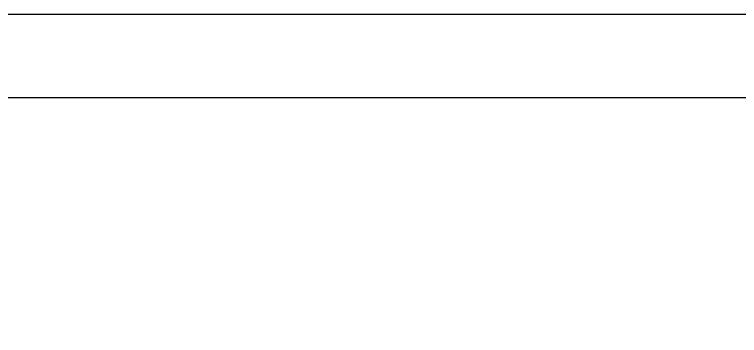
# Model space of a CAD drawing. Header units: millimetres. Extents: x 276147 to 291056, y 9594849 to 9609891.
# Drawn here: x 285088.4 to 285157.5, y 9596603 to 9596633.6 of the extents above; entities that cross this region are included whole.
import ezdxf

# ---------------------------------------------------------------- set-up
doc = ezdxf.new("R2010")
doc.units = ezdxf.units.MM
doc.header["$LTSCALE"] = 10
doc.layers.add('500-dim1', color=6, linetype='Continuous')

msp = doc.modelspace()

# ---------------------------------------------------------------- linework, layer by layer
at = {"layer": '500-dim1', "ltscale": 0.1}
for points in [[(284988.6304906769, 9596397.671586046), (285302.3489022282, 9596397.671586046), (285302.3489022282, 9596633.55606258), (284988.6304906769, 9596633.55606258)], [(284996.5727289441, 9596405.613824314), (285294.4066639611, 9596405.613824314), (285294.4066639611, 9596625.613824312), (284996.5727289441, 9596625.613824312)]]:
    msp.add_lwpolyline(points, close=True, dxfattribs=at)

doc.saveas('drawing.dxf')
